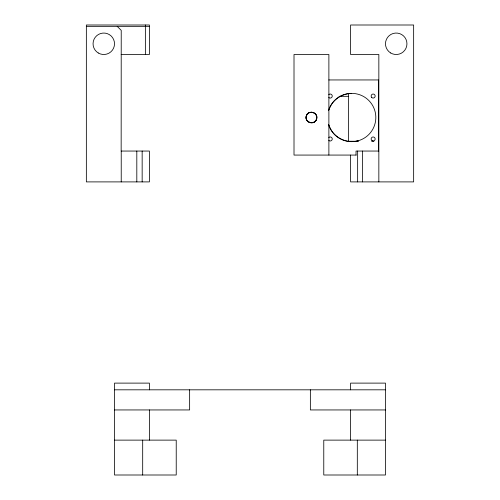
<?xml version="1.0" encoding="UTF-8"?>
<svg xmlns="http://www.w3.org/2000/svg" width="500" height="500" viewBox="0 0 500 500"><rect width="100%" height="100%" fill="white"/><g stroke="black" fill="none" stroke-linecap="round" stroke-linejoin="round"><path stroke-width="0.75" d="M121.156 54.513L149.394 54.513L149.394 25L86.35 25L86.35 181.9L149.394 181.9L149.394 151.05L121.156 151.05L121.225 30.369L117.2 26.344M351.688 93.369C342.794 93.544 333.981 98.656 330.206 106.819A15.762 10.044 -90 0 0 328.562 110.581M357.938 140.838C347.219 143.656 334.881 138.369 330.206 128.206A15.762 10.044 -90 0 1 328.562 124.444A24.144 24.144 0 0 0 365.725 137.156A24.144 24.144 0 0 0 365.725 97.869A24.144 24.144 0 0 0 328.556 110.594M86.35 26.344L149.394 26.344M328.812 79.95L378.519 79.95L378.519 151.55M339.087 96.319L348.581 96.319M348.581 141.25L358.619 141.25M371.606 141.25L373.925 141.25M378.844 151.05L356.037 151.05L356.037 155.069M356.194 155.069L294.006 155.075L294.006 54.513L328.881 54.513L328.881 155.075M114.519 389.819L385.481 389.819M114.519 409.944L189.638 409.944L189.638 389.819M385.481 409.944L310.363 409.944L310.363 389.819M114.519 440.125L176.225 440.125L176.225 475L114.519 475L114.519 383.113L149.394 383.113L149.394 389.819M385.481 440.125L323.775 440.125L323.775 475L385.481 475L385.481 383.113L350.606 383.113L350.606 389.819M378.844 181.9L378.844 54.513L350.606 54.513L350.606 25L413.65 25L413.65 181.9L350.606 181.9L350.606 155.069M362.569 151.05L362.569 181.9M357.644 151.05L357.644 181.9M357.312 440.125L357.312 475M350.606 409.944L350.606 440.125M348.581 93.894L348.581 141.131M149.394 409.944L149.394 440.125M145.369 25L145.369 54.513M142.688 440.125L142.688 475M142.156 151.05L142.156 181.9M136.812 151.05L136.812 181.9M121.225 151.05L121.225 181.9M328.8 94.625A2.013 2.013 0 0 1 331.65 94.625A2.013 2.013 0 0 1 331.65 97.475A2.013 2.013 0 0 1 328.8 97.475M328.8 137.55A2.013 2.013 0 0 1 331.65 137.55A2.013 2.013 0 0 1 331.65 140.4A2.013 2.013 0 0 1 328.8 140.4M306.137 116.737C304.887 123.525 316.019 125.144 316.756 118.287C318.006 111.5 306.869 109.881 306.137 116.737M306.462 115.525C303.669 121.831 314.119 126 316.431 119.5C319.225 113.194 308.769 109.025 306.462 115.525M390.694 52.981A10.731 10.731 0 0 0 406.944 43.963A10.731 10.731 0 0 0 391.006 34.394A10.731 10.731 0 0 0 390.694 52.981M98.275 52.987A10.731 10.731 0 0 0 114.513 43.944A10.731 10.731 0 0 0 98.562 34.406A10.731 10.731 0 0 0 98.275 52.987M371.75 97.494A2.013 2.013 0 0 0 375.1 96.538A2.013 2.013 0 0 0 372.6 94.113A2.013 2.013 0 0 0 371.75 97.494M372.144 140.719A2.013 2.013 0 0 0 375.163 138.975A2.013 2.013 0 0 0 372.144 137.231A2.013 2.013 0 0 0 372.144 140.719M308.119 121.725A5.369 5.369 0 0 0 316.756 118.287A5.369 5.369 0 0 0 309.462 112.525A5.369 5.369 0 0 0 308.119 121.725"/></g></svg>
